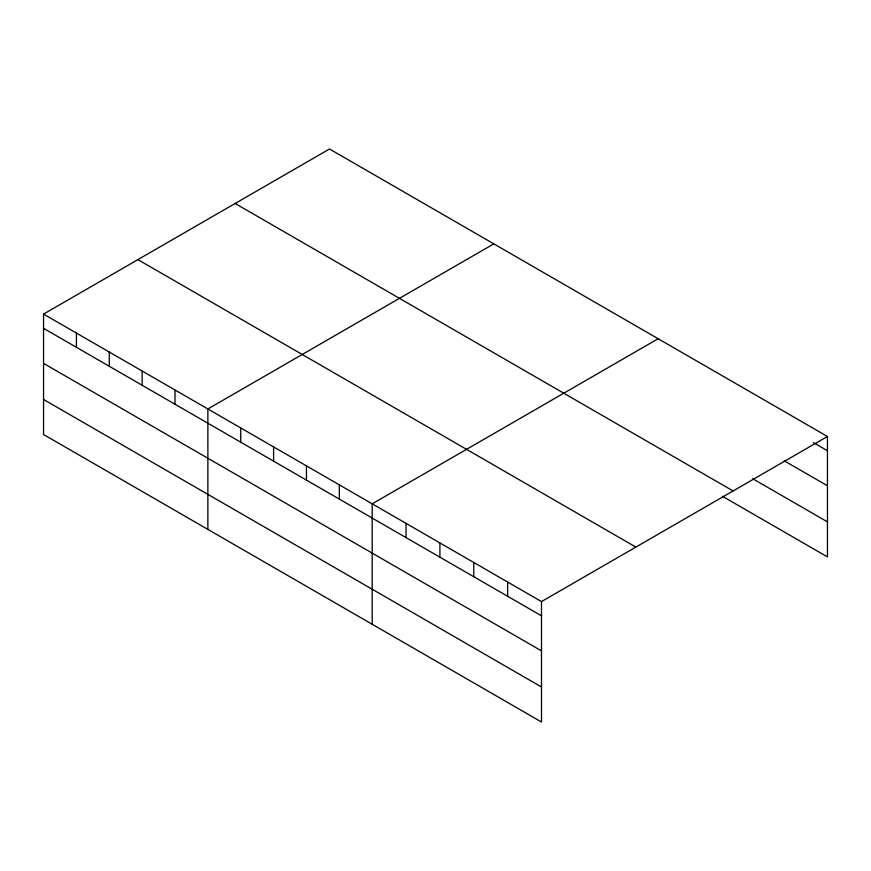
<?xml version="1.0" encoding="UTF-8"?>
<svg xmlns="http://www.w3.org/2000/svg" width="871" height="871" viewBox="0 0 871 871"><rect width="100%" height="100%" fill="white"/><g stroke="black" fill="none" stroke-linecap="round" stroke-linejoin="round"><path stroke-width="1.31" d="M43.55 314.093L541.49 601.578L541.49 722.005L43.55 434.52L43.55 314.093L329.51 148.995L827.45 436.48L827.45 556.907L722.364 496.241M493.824 243.858L207.875 408.956L207.875 529.394M658.149 338.732L372.189 503.83L372.189 624.257M541.49 601.578L827.45 436.48M813.438 442.631L827.45 450.721M784.248 460.824L827.45 485.768M752.729 478.723L827.45 521.871M235.137 203.476L733.088 490.961M137.912 259.612L635.863 547.097M43.55 328.334L541.49 615.819M43.55 363.381L541.49 650.866M43.55 399.484L541.49 686.969M507.63 582.024L507.63 596.276M473.77 562.481L473.77 576.722M439.909 542.927L439.909 557.179M406.049 523.373L406.049 537.625M339.331 484.853L339.331 499.105M306.461 465.876L306.461 480.128M273.603 446.91L273.603 461.151M240.734 427.933L240.734 442.185M175.006 389.99L175.006 404.231M142.147 371.013L142.147 385.254M109.278 352.036L109.278 366.288M76.419 333.06L76.419 347.311"/></g></svg>
